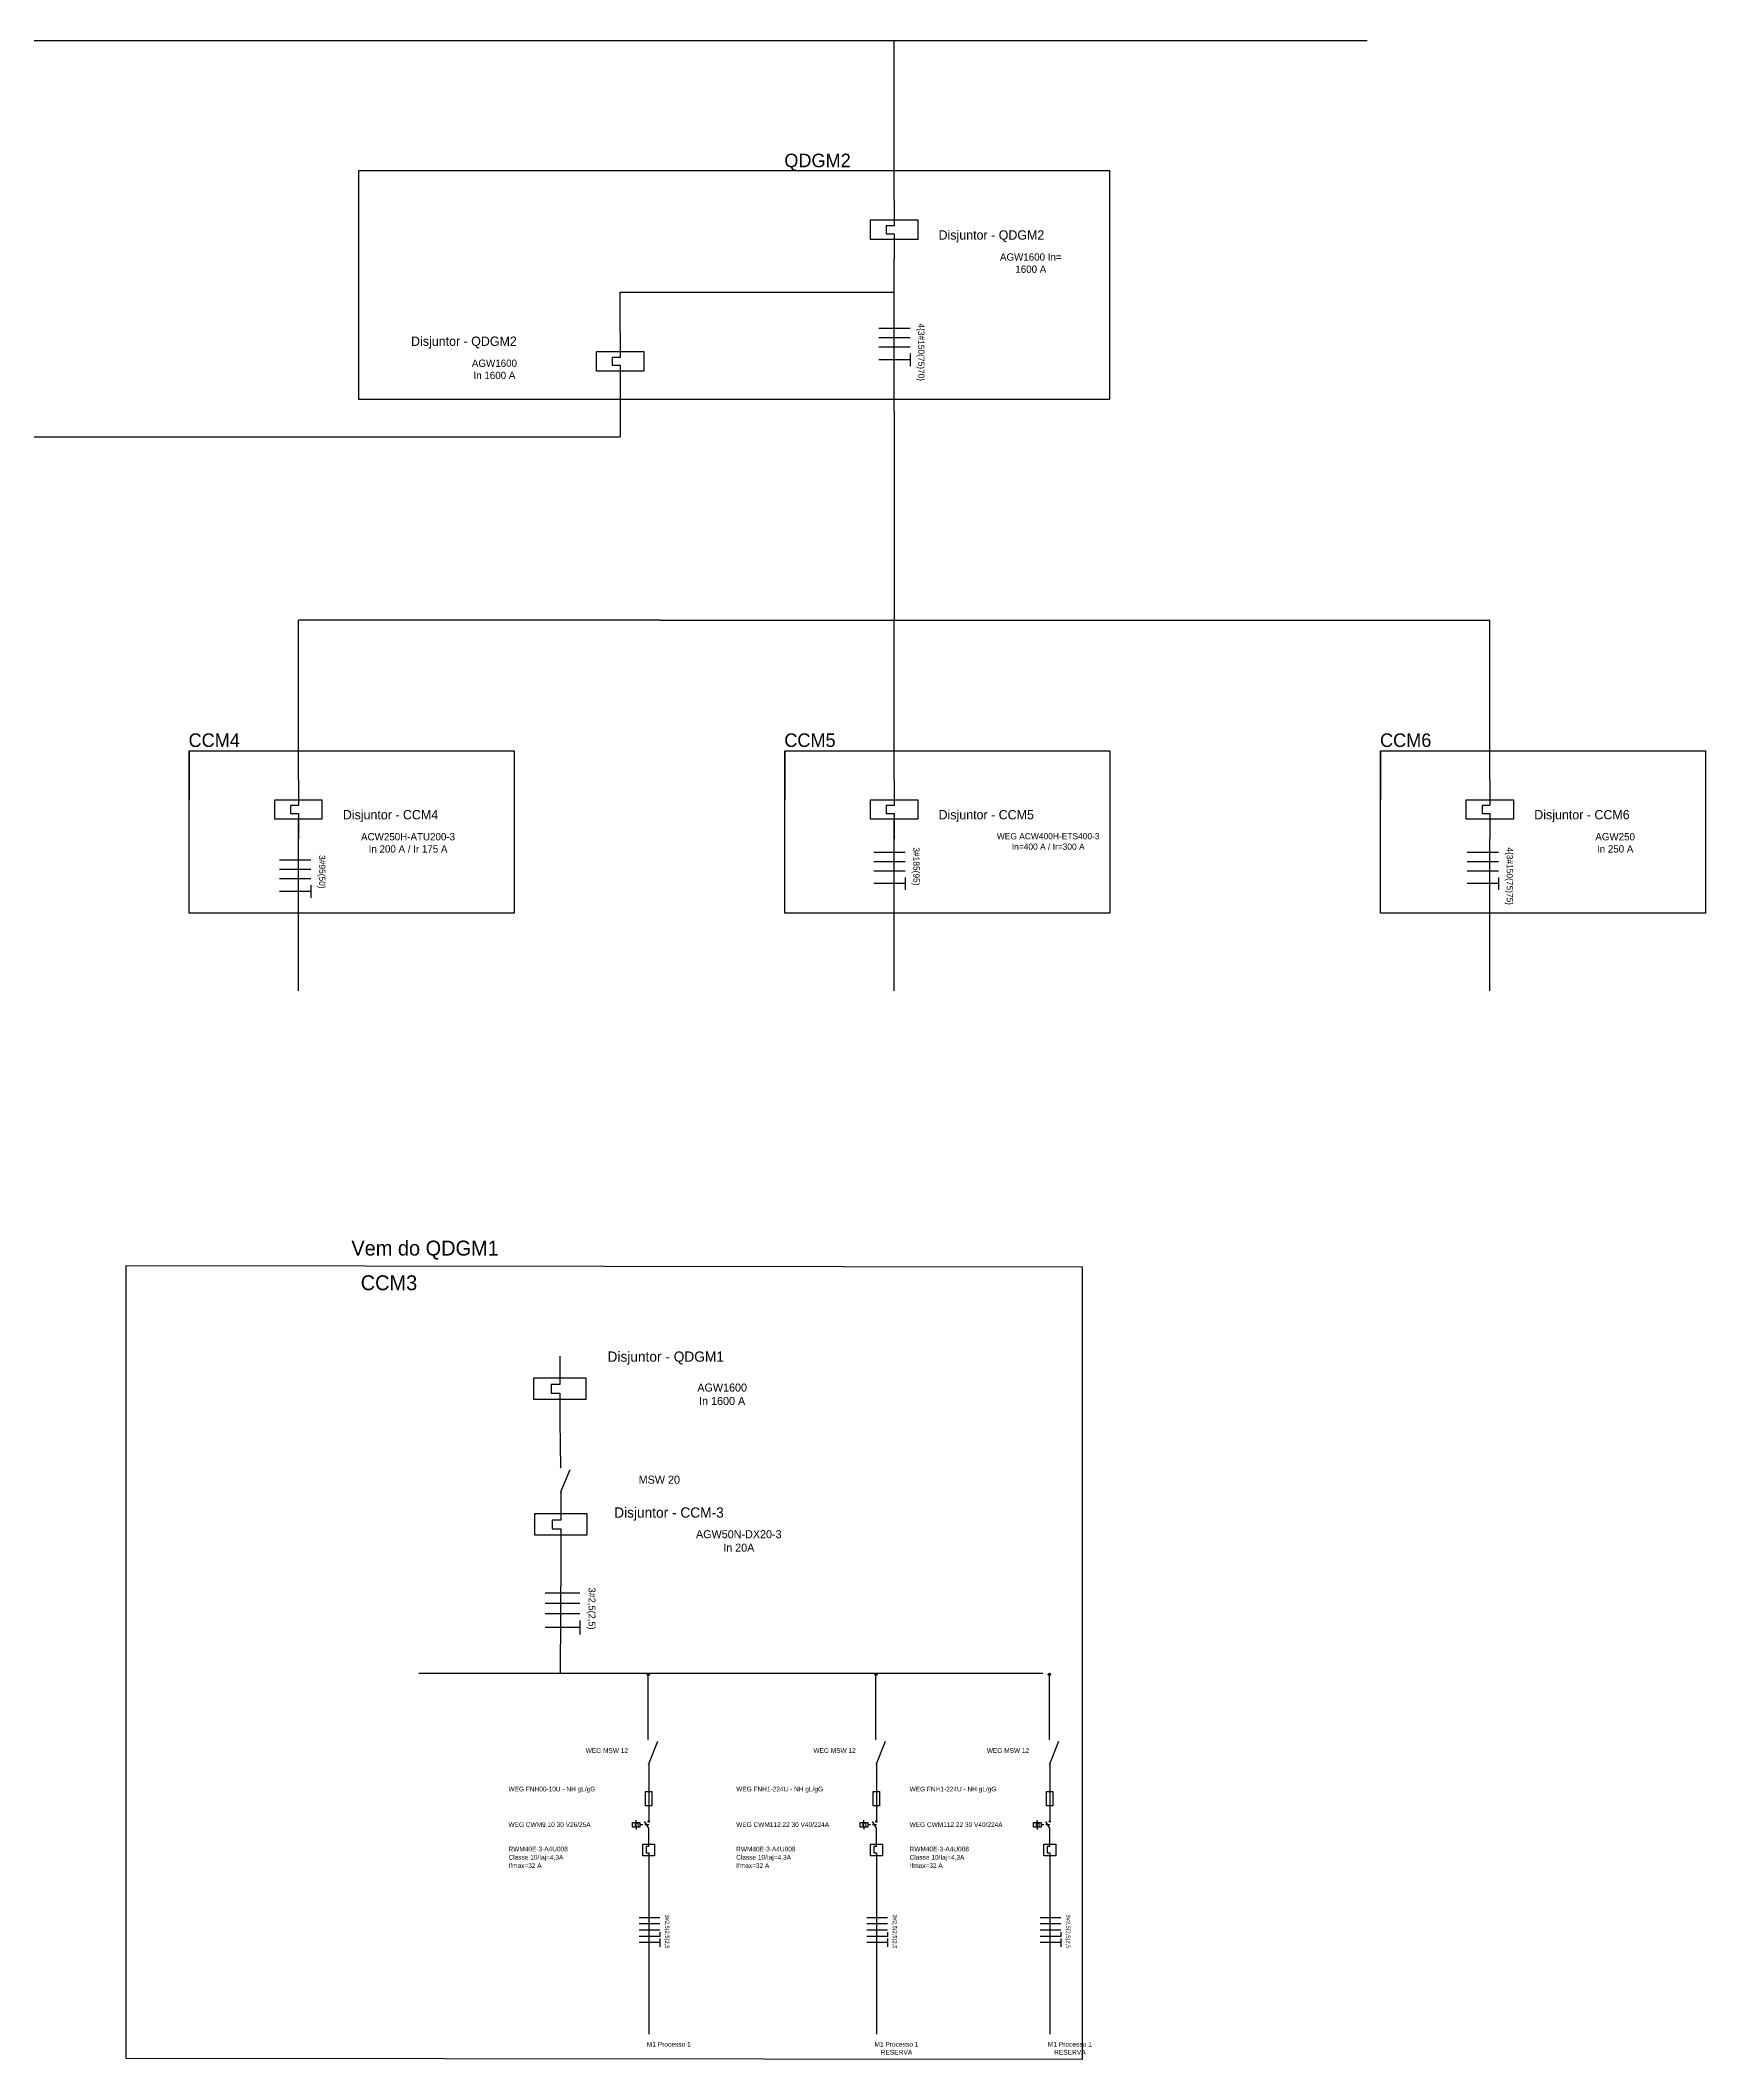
# Model space of a CAD drawing. Extents: x -646 to 641, y -554 to 322.
# Drawn here: x -495.9 to -390, y -83.5 to 45 of the extents above; entities that cross this region are included whole.
import ezdxf

# ---------------------------------------------------------------- set-up
doc = ezdxf.new("R2010")
doc.units = 0
doc.header["$MEASUREMENT"] = 0
doc.linetypes.add('DASHED2', pattern=[0.375, 0.25, -0.125])
doc.layers.add('ELET_TRIFILAR_DESENHO', color=5, linetype='Continuous', plot=False)
for name, color, linetype in [('ELET_TRIFILAR_TEXTO', 4, 'Continuous'), ('ELET_UNIFILAR_TEXTO', 4, 'Continuous'), ('ELET_UNIFILAR_TEXTO2', 6, 'Continuous'), ('ELT_UNIFILAR_DESENHO', 5, 'Continuous')]:
    doc.layers.add(name, color=color, linetype=linetype)
doc.styles.add('ARIAL', font='arial.ttf')
doc.styles.add('ROMANS', font='romans')

msp = doc.modelspace()

# ---------------------------------------------------------------- hatches: boundary and pattern name
at = {"layer": 'ELT_UNIFILAR_DESENHO', "linetype": 'Continuous', "transparency": 33554687}
h = msp.add_hatch(color=256, dxfattribs=at)
h.dxf.hatch_style = 1
h.paths.add_polyline_path([(-462.82, -47.531, 1), (-462.82, -47.391, 1)])
h.paths.add_polyline_path([(-462.817, -45.931, 1), (-462.817, -45.791, 1)])
at = {"layer": 'ELT_UNIFILAR_DESENHO', "ltscale": 50}
for points in [[(-457.164, -59.01, 1), (-457.313, -59.01, 1)], [(-442.675, -59.01, 1), (-442.824, -59.01, 1)], [(-431.64, -59.01, 1), (-431.789, -59.01, 1)]]:
    msp.add_hatch(color=256, dxfattribs=at).paths.add_polyline_path(points)
at = {"layer": 'ELT_UNIFILAR_DESENHO', "linetype": 'Continuous', "transparency": 33554687}
h = msp.add_hatch(color=256, dxfattribs=at)
h.dxf.hatch_style = 1
h.paths.add_polyline_path([(-457.236, -64.826, 1), (-457.236, -64.687, 1)])
h.paths.add_polyline_path([(-457.232, -63.226, 1), (-457.232, -63.086, 1)])
h = msp.add_hatch(color=256, dxfattribs=at)
h.dxf.hatch_style = 1
h.paths.add_polyline_path([(-442.746, -64.826, 1), (-442.746, -64.687, 1)])
h.paths.add_polyline_path([(-442.743, -63.226, 1), (-442.743, -63.086, 1)])
h = msp.add_hatch(color=256, dxfattribs=at)
h.dxf.hatch_style = 1
h.paths.add_polyline_path([(-431.711, -64.826, 1), (-431.711, -64.687, 1)])
h.paths.add_polyline_path([(-431.708, -63.226, 1), (-431.708, -63.086, 1)])

# ---------------------------------------------------------------- linework, layer by layer
at = {"layer": 'ELET_TRIFILAR_DESENHO'}
for p, q in [((-457.21, -64.692), (-457.21, -68.333)), ((-442.72, -64.692), (-442.721, -68.333)), ((-431.685, -64.692), (-431.686, -68.333)), ((-457.21, -79.566), (-457.21, -81.892)), ((-442.72, -79.566), (-442.72, -81.892)), ((-431.685, -79.566), (-431.685, -81.892))]:
    msp.add_line(p, q, dxfattribs=at)
at = {"layer": 'ELET_TRIFILAR_DESENHO', "linetype": 'Continuous'}
for p, q in [((-458.006, -68.441), (-458.006, -68.28)), ((-458.006, -68.726), (-458.006, -68.887)), ((-457.21, -68.794), (-457.468, -68.373)), ((-457.25, -68.333), (-457.169, -68.333)), ((-443.517, -68.441), (-443.517, -68.28)), ((-443.517, -68.726), (-443.517, -68.887)), ((-442.721, -68.794), (-442.979, -68.373)), ((-442.761, -68.333), (-442.68, -68.333)), ((-432.482, -68.441), (-432.482, -68.28)), ((-432.482, -68.726), (-432.482, -68.887)), ((-431.686, -68.794), (-431.944, -68.373)), ((-431.726, -68.333), (-431.645, -68.333)), ((-457.21, -69.967), (-457.371, -69.967)), ((-457.371, -69.967), (-457.371, -70.371)), ((-457.371, -70.371), (-457.21, -70.371)), ((-442.72, -69.967), (-442.882, -69.967)), ((-442.882, -69.967), (-442.882, -70.371)), ((-442.882, -70.371), (-442.72, -70.371)), ((-431.685, -69.967), (-431.847, -69.967)), ((-431.847, -69.967), (-431.847, -70.371)), ((-431.847, -70.371), (-431.685, -70.371))]:
    msp.add_line(p, q, dxfattribs=at)
at = {"layer": 'ELET_TRIFILAR_DESENHO', "linetype": 'DASHED2'}
for p, q in [((-457.21, -68.583), (-457.764, -68.583)), ((-442.721, -68.583), (-443.275, -68.583)), ((-431.686, -68.583), (-432.24, -68.583))]:
    msp.add_line(p, q, dxfattribs=at)
at = {"layer": 'ELET_TRIFILAR_DESENHO', "linetype": 'Continuous'}
for points in [[(-458.249, -68.441), (-457.764, -68.441), (-457.764, -68.726), (-458.249, -68.726)], [(-443.759, -68.441), (-443.275, -68.441), (-443.275, -68.726), (-443.759, -68.726)], [(-432.724, -68.441), (-432.24, -68.441), (-432.24, -68.726), (-432.724, -68.726)]]:
    msp.add_lwpolyline(points, close=True, dxfattribs=at)
for points in [[(-456.832, -70.549), (-457.587, -70.549), (-457.587, -69.806), (-456.832, -69.806)], [(-442.343, -70.549), (-443.098, -70.549), (-443.098, -69.806), (-442.343, -69.806)], [(-431.308, -70.549), (-432.063, -70.549), (-432.063, -69.806), (-431.308, -69.806)]]:
    msp.add_lwpolyline(points, dxfattribs=at)
for centre in [(-457.21, -68.373), (-442.721, -68.373), (-431.686, -68.373)]:
    msp.add_circle(centre, 0.0404, dxfattribs=at)
at = {"layer": 'ELET_UNIFILAR_TEXTO2'}
for p, q in [((-456.504, -74.496), (-457.815, -74.496)), ((-442.015, -74.496), (-443.326, -74.496)), ((-430.979, -74.496), (-432.291, -74.496)), ((-456.504, -74.889), (-457.815, -74.889)), ((-456.504, -75.283), (-457.815, -75.283)), ((-456.504, -75.681), (-457.815, -75.681)), ((-456.504, -75.419), (-456.504, -75.681)), ((-456.504, -75.811), (-456.504, -76.335)), ((-442.015, -74.889), (-443.326, -74.889)), ((-442.015, -75.283), (-443.326, -75.283)), ((-442.015, -75.681), (-443.326, -75.681)), ((-442.015, -75.419), (-442.015, -75.681)), ((-442.015, -75.811), (-442.015, -76.335)), ((-430.979, -74.889), (-432.291, -74.889)), ((-430.979, -75.283), (-432.291, -75.283)), ((-430.979, -75.681), (-432.291, -75.681)), ((-430.979, -75.419), (-430.979, -75.681)), ((-430.979, -75.811), (-430.979, -76.335)), ((-456.504, -76.073), (-457.815, -76.073)), ((-442.015, -76.073), (-443.326, -76.073)), ((-430.979, -76.073), (-432.291, -76.073))]:
    msp.add_line(p, q, dxfattribs=at)
at = {"layer": 'ELT_UNIFILAR_DESENHO', "ltscale": 50}
for p, q in [((-642.646, 44.985), (-411.494, 44.985)), ((-441.592, 34.807), (-441.592, 33.557)), ((-441.592, 33.557), (-441.592, 33.182)), ((-442.092, 33.182), (-442.092, 32.682)), ((-441.592, 33.182), (-442.092, 33.182)), ((-442.092, 32.682), (-441.592, 32.682)), ((-441.592, 32.682), (-441.592, 32.307)), ((-441.592, 32.307), (-441.592, 31.057)), ((-459.029, 26.435), (-459.029, 25.185)), ((-459.529, 24.81), (-459.529, 24.311)), ((-459.029, 24.81), (-459.529, 24.81)), ((-459.029, 25.185), (-459.029, 24.81)), ((-459.529, 24.311), (-459.029, 24.311)), ((-459.029, 24.311), (-459.029, 23.936)), ((-459.029, 23.936), (-459.029, 22.686)), ((-456.482, 8.09), (-423.789, 8.09)), ((-479.501, -2.088), (-479.501, -3.338)), ((-441.592, -2.088), (-441.592, -3.338)), ((-403.682, -2.088), (-403.682, -3.338)), ((-480.001, -3.713), (-480.001, -4.213)), ((-479.501, -3.713), (-480.001, -3.713)), ((-479.501, -3.338), (-479.501, -3.713)), ((-442.092, -3.713), (-442.092, -4.213)), ((-441.592, -3.713), (-442.092, -3.713)), ((-441.592, -3.338), (-441.592, -3.713)), ((-404.182, -3.713), (-404.182, -4.213)), ((-403.682, -3.713), (-404.182, -3.713)), ((-403.682, -3.338), (-403.682, -3.713)), ((-480.001, -4.213), (-479.501, -4.213)), ((-479.501, -4.213), (-479.501, -4.588)), ((-479.501, -4.588), (-479.501, -5.838)), ((-442.092, -4.213), (-441.592, -4.213)), ((-441.592, -4.213), (-441.592, -4.588)), ((-441.592, -4.588), (-441.592, -5.838)), ((-404.182, -4.213), (-403.682, -4.213)), ((-403.682, -4.213), (-403.682, -4.588)), ((-403.682, -4.588), (-403.682, -5.838)), ((-462.865, -38.764), (-462.865, -40.141)), ((-463.415, -40.554), (-463.415, -41.104)), ((-462.865, -40.554), (-463.415, -40.554)), ((-463.415, -41.104), (-462.865, -41.104)), ((-462.865, -40.141), (-462.865, -40.554)), ((-462.865, -41.104), (-462.865, -41.517)), ((-462.865, -41.517), (-462.865, -42.894)), ((-462.794, -47.396), (-462.794, -48.773)), ((-462.794, -48.773), (-462.794, -49.186)), ((-463.345, -49.186), (-463.345, -49.736)), ((-462.794, -49.186), (-463.345, -49.186)), ((-463.345, -49.736), (-462.794, -49.736)), ((-462.794, -49.736), (-462.794, -50.149)), ((-462.794, -50.149), (-462.794, -51.526)), ((-471.843, -58.936), (-432.13, -58.936))]:
    msp.add_line(p, q, dxfattribs=at)
at = {"layer": 'ELT_UNIFILAR_DESENHO'}
for p, q in [((-441.592, 38.419), (-441.592, 44.985)), ((-441.592, 34.807), (-441.592, 38.419)), ((-448.541, 36.675), (-475.676, 36.675)), ((-475.676, 36.675), (-475.676, 22.157)), ((-427.863, 36.675), (-448.541, 36.675)), ((-427.863, 26.336), (-427.863, 36.675)), ((-459.029, 26.435), (-459.029, 28.971)), ((-459.029, 28.971), (-441.592, 28.971)), ((-440.577, 26.652), (-442.571, 26.652)), ((-440.577, 26.053), (-442.571, 26.053)), ((-427.863, 22.157), (-427.863, 26.336)), ((-440.577, 25.455), (-442.571, 25.455)), ((-440.577, 24.66), (-442.571, 24.66)), ((-440.577, 25.059), (-440.577, 24.262)), ((-475.676, 22.157), (-427.863, 22.157)), ((-459.029, 22.686), (-459.029, 20.963)), ((-459.029, 20.963), (-459.029, 19.752)), ((-441.592, 21.383), (-441.592, 8.09)), ((-537.883, 19.752), (-466.322, 19.752)), ((-466.322, 19.752), (-459.029, 19.752)), ((-479.501, 1.524), (-479.501, 8.09)), ((-456.482, 8.09), (-479.501, 8.09)), ((-441.592, 1.524), (-441.592, 8.09)), ((-423.789, 8.09), (-403.682, 8.09)), ((-403.682, 1.524), (-403.682, 8.09)), ((-479.501, -2.088), (-479.501, 1.524)), ((-441.592, -2.088), (-441.592, 1.524)), ((-403.682, -2.088), (-403.682, 1.524)), ((-486.451, -0.22), (-465.773, -0.22)), ((-486.451, -10.559), (-486.451, -0.22)), ((-486.451, -0.22), (-486.451, -3.338)), ((-465.773, -0.22), (-465.773, -10.559)), ((-448.541, -0.22), (-448.541, -3.338)), ((-448.541, -0.22), (-427.863, -0.22)), ((-448.541, -10.559), (-448.541, -0.22)), ((-427.863, -0.22), (-427.863, -10.559)), ((-410.632, -0.22), (-410.632, -3.338)), ((-410.632, -0.22), (-389.954, -0.22)), ((-410.632, -10.559), (-410.632, -0.22)), ((-389.954, -0.22), (-389.954, -10.559)), ((-478.702, -7.185), (-480.696, -7.185)), ((-440.888, -6.691), (-442.882, -6.691)), ((-440.888, -7.289), (-442.882, -7.289)), ((-403.131, -6.691), (-405.125, -6.691)), ((-403.131, -7.289), (-405.125, -7.289)), ((-478.702, -7.783), (-480.696, -7.783)), ((-478.702, -8.381), (-480.696, -8.381)), ((-478.702, -8.777), (-478.702, -9.575)), ((-440.888, -7.888), (-442.882, -7.888)), ((-440.888, -8.682), (-442.882, -8.682)), ((-440.888, -8.284), (-440.888, -9.081)), ((-403.131, -7.888), (-405.125, -7.888)), ((-403.131, -8.682), (-405.125, -8.682)), ((-403.131, -8.284), (-403.131, -9.081)), ((-478.702, -9.176), (-480.696, -9.176)), ((-465.773, -10.559), (-486.451, -10.559)), ((-427.863, -10.559), (-448.541, -10.559)), ((-389.954, -10.559), (-410.632, -10.559)), ((-462.794, -51.526), (-462.841, -58.936)), ((-461.603, -53.832), (-463.799, -53.832)), ((-461.603, -54.491), (-463.799, -54.491)), ((-461.603, -55.149), (-463.799, -55.149)), ((-461.603, -56.025), (-463.799, -56.025)), ((-461.603, -55.586), (-461.603, -56.464)), ((-457.239, -63.159), (-457.239, -59.01)), ((-442.749, -63.159), (-442.749, -59.01)), ((-431.714, -63.159), (-431.714, -59.01)), ((-457.239, -63.159), (-457.239, -60.748)), ((-442.749, -63.159), (-442.749, -60.748)), ((-431.714, -63.159), (-431.714, -60.748)), ((-457.21, -69.967), (-457.21, -68.794)), ((-442.72, -69.967), (-442.721, -68.794)), ((-431.685, -69.967), (-431.686, -68.794)), ((-457.587, -69.806), (-457.21, -69.806)), ((-457.21, -69.806), (-456.832, -69.806)), ((-457.21, -70.371), (-457.21, -79.566)), ((-456.832, -69.806), (-456.832, -70.549)), ((-443.098, -69.806), (-442.72, -69.806)), ((-442.72, -69.806), (-442.343, -69.806)), ((-442.72, -70.371), (-442.72, -79.566)), ((-442.343, -69.806), (-442.343, -70.549)), ((-432.063, -69.806), (-431.685, -69.806)), ((-431.685, -69.806), (-431.308, -69.806)), ((-431.685, -70.371), (-431.685, -79.566)), ((-431.308, -69.806), (-431.308, -70.549))]:
    msp.add_line(p, q, dxfattribs=at)
at = {"layer": 'ELT_UNIFILAR_DESENHO', "linetype": 'ByBlock'}
for p, q in [((-441.592, 21.383), (-441.592, 31.057)), ((-479.501, -15.512), (-479.501, -4.588)), ((-441.592, -15.512), (-441.592, -4.588)), ((-403.682, -15.512), (-403.682, -5.838))]:
    msp.add_line(p, q, dxfattribs=at)
at = {"layer": 'ELT_UNIFILAR_DESENHO', "linetype": 'Continuous'}
for p, q in [((-462.865, -42.894), (-462.819, -45.856)), ((-462.794, -47.396), (-462.216, -45.956)), ((-457.21, -64.692), (-456.631, -63.252)), ((-442.72, -64.692), (-442.142, -63.252)), ((-431.685, -64.692), (-431.107, -63.252))]:
    msp.add_line(p, q, dxfattribs=at)
at = {"layer": 'ELT_UNIFILAR_DESENHO'}
for points in [[(-443.092, 33.557), (-440.092, 33.557), (-440.092, 32.307), (-443.092, 32.307)], [(-443.092, 33.557), (-440.092, 33.557), (-440.092, 32.307), (-443.092, 32.307)], [(-443.092, 33.557), (-440.092, 33.557), (-440.092, 32.307), (-443.092, 32.307)], [(-443.092, 33.557), (-440.092, 33.557), (-440.092, 32.307), (-443.092, 32.307)], [(-460.529, 25.185), (-457.529, 25.185), (-457.529, 23.936), (-460.529, 23.936)], [(-460.529, 25.185), (-457.529, 25.185), (-457.529, 23.936), (-460.529, 23.936)], [(-460.529, 25.185), (-457.529, 25.185), (-457.529, 23.936), (-460.529, 23.936)], [(-460.529, 25.185), (-457.529, 25.185), (-457.529, 23.936), (-460.529, 23.936)], [(-481.001, -3.338), (-478.002, -3.338), (-478.002, -4.588), (-481.001, -4.588)], [(-481.001, -3.338), (-478.002, -3.338), (-478.002, -4.588), (-481.001, -4.588)], [(-481.001, -3.338), (-478.002, -3.338), (-478.002, -4.588), (-481.001, -4.588)], [(-481.001, -3.338), (-478.002, -3.338), (-478.002, -4.588), (-481.001, -4.588)], [(-443.092, -3.338), (-440.092, -3.338), (-440.092, -4.588), (-443.092, -4.588)], [(-443.092, -3.338), (-440.092, -3.338), (-440.092, -4.588), (-443.092, -4.588)], [(-443.092, -3.338), (-440.092, -3.338), (-440.092, -4.588), (-443.092, -4.588)], [(-443.092, -3.338), (-440.092, -3.338), (-440.092, -4.588), (-443.092, -4.588)], [(-405.182, -3.338), (-402.182, -3.338), (-402.182, -4.588), (-405.182, -4.588)], [(-405.182, -3.338), (-402.182, -3.338), (-402.182, -4.588), (-405.182, -4.588)], [(-405.182, -3.338), (-402.182, -3.338), (-402.182, -4.588), (-405.182, -4.588)], [(-405.182, -3.338), (-402.182, -3.338), (-402.182, -4.588), (-405.182, -4.588)], [(-490.453, -32.979), (-429.633, -33.061), (-429.633, -83.522), (-490.453, -83.441)], [(-464.517, -40.141), (-461.213, -40.141), (-461.213, -41.517), (-464.517, -41.517)], [(-464.517, -40.141), (-461.213, -40.141), (-461.213, -41.517), (-464.517, -41.517)], [(-464.517, -40.141), (-461.213, -40.141), (-461.213, -41.517), (-464.517, -41.517)], [(-464.517, -40.141), (-461.213, -40.141), (-461.213, -41.517), (-464.517, -41.517)], [(-464.446, -48.773), (-461.142, -48.773), (-461.142, -50.149), (-464.446, -50.149)], [(-464.446, -48.773), (-461.142, -48.773), (-461.142, -50.149), (-464.446, -50.149)], [(-464.446, -48.773), (-461.142, -48.773), (-461.142, -50.149), (-464.446, -50.149)], [(-464.446, -48.773), (-461.142, -48.773), (-461.142, -50.149), (-464.446, -50.149)], [(-457.007, -67.371), (-457.412, -67.371), (-457.412, -66.456), (-457.007, -66.456)], [(-442.518, -67.371), (-442.923, -67.371), (-442.923, -66.456), (-442.518, -66.456)], [(-431.483, -67.371), (-431.888, -67.371), (-431.888, -66.456), (-431.483, -66.456)]]:
    msp.add_lwpolyline(points, close=True, dxfattribs=at)
at = {"layer": 'ELT_UNIFILAR_DESENHO', "ltscale": 50}
for centre in [(-457.239, -59.01), (-442.749, -59.01), (-431.714, -59.01)]:
    msp.add_circle(centre, 0.0744, dxfattribs=at)

# ---------------------------------------------------------------- texts
at = {"layer": 'ELET_TRIFILAR_TEXTO', "ltscale": 50}
for s, height, p in [('Disjuntor - CCM4 ', 0.59177, (-476.674, -4.59)), ('Disjuntor - QDGM1', 0.65174, (-459.832, -39.107)), ('Disjuntor - CCM-3', 0.65174, (-459.407, -49.03))]:
    msp.add_text(s, height=height, dxfattribs=at).set_placement(p)
at = {"layer": 'ELET_TRIFILAR_TEXTO', "attachment_point": 1}
for s, insert, char_height in [('CCM4', (-486.491, 0.879), 0.8616), ('\\pxsm1,qc;{\\H0.48889x;ACW250H-ATU200-3\\PIn 200 A / Ir 175 A\\H2.04545x;\\C7; }', (-475.514, -5.463), 0.95165), ('\\pxsm1,qc;{\\H0.48889x;AGW1600\\PIn 1600 A \\H2.04545x;\\C7; }', (-454.292, -40.495), 1.0481), ('\\pxsm1,qc;{\\H0.48889x;AGW50N-DX20-3 \\PIn 20A}', (-454.295, -49.829), 1.0481), ('\\pxqc;M1 Processo 1 ', (-457.392, -82.393), 0.30428), ('\\pxqc;M1 Processo 1 \\PRESERVA', (-442.903, -82.393), 0.30428), ('\\pxqc;M1 Processo 1 \\PRESERVA', (-431.868, -82.393), 0.30428)]:
    msp.add_mtext(s, dxfattribs=dict(at, insert=insert, char_height=char_height))
at = {"layer": 'ELET_TRIFILAR_TEXTO', "attachment_point": 1, "rotation": 270}
for s, insert, char_height, width in [('\\A1;3#95(50)', (-477.789, -6.864), 0.39879, 3.11582), ('\\A1;3#2,5(2,5)', (-460.597, -53.478), 0.43921, 3.43162)]:
    msp.add_mtext(s, dxfattribs=dict(at, insert=insert, char_height=char_height, width=width))
at = {"layer": 'ELET_TRIFILAR_TEXTO', "color": 242, "true_color": 0xcd2027, "insert": (-456.534, -46.878), "char_height": 0.51241, "width": 13.9872, "attachment_point": 8, "line_spacing_factor": 0.6, "style": 'ARIAL'}
msp.add_mtext('\\pxqc;{\\Ftxt|c0;\\C256;MSW 20}', dxfattribs=at)
at = {"layer": 'ELET_TRIFILAR_TEXTO', "char_height": 0.3, "attachment_point": 1}
for s, insert, width in [('WEG MSW 12', (-461.219, -63.701), 4.64321), ('WEG MSW 12', (-446.729, -63.701), 4.64321), ('WEG MSW 12', (-435.694, -63.701), 4.64321), ('WEG FNH00-10U - NH gL/gG ', (-466.132, -66.153), 12.48428), ('WEG FNH1-224U - NH gL/gG ', (-451.643, -66.153), 12.48428), ('WEG FNH1-224U - NH gL/gG ', (-440.608, -66.153), 12.48428), ('WEG CWM9.10 30 V26/25A', (-466.132, -68.415), 12.48428), ('WEG CWM112.22 30 V40/224A', (-451.643, -68.415), 12.48428), ('WEG CWM112.22 30 V40/224A', (-440.608, -68.415), 12.48428), ('Classe 10/Iaj=4,3A', (-466.132, -70.496), 12.48428), ('RWM40E-3-A4U008     ', (-466.132, -69.97), 12.48428), ('Classe 10/Iaj=4,3A', (-451.643, -70.496), 12.48428), ('RWM40E-3-A4U008     ', (-451.643, -69.97), 12.48428), ('Classe 10/Iaj=4,3A', (-440.608, -70.496), 12.48428), ('RWM40E-3-A4U008     ', (-440.608, -69.97), 12.48428), ('Ifmax=32 A    ', (-466.132, -71.022), 12.48428), ('Ifmax=32 A    ', (-451.643, -71.022), 12.48428), ('Ifmax=32 A    ', (-440.608, -71.022), 12.48428)]:
    msp.add_mtext(s, dxfattribs=dict(at, insert=insert, width=width))
at = {"layer": 'ELET_TRIFILAR_TEXTO', "linetype": 'Continuous', "char_height": 0.1616, "attachment_point": 1, "style": 'ROMANS'}
for insert in [(-458.105, -68.504), (-443.616, -68.504), (-432.581, -68.504)]:
    msp.add_mtext_dynamic_manual_height_columns('K1', width=0.45782, gutter_width=2.793, heights=[0.385], dxfattribs=dict(at, insert=insert))
at = {"layer": 'ELET_UNIFILAR_TEXTO', "ltscale": 50}
for s, p in [('Disjuntor - QDGM2 ', (-438.764, 32.305)), ('Disjuntor - QDGM2 ', (-472.332, 25.544)), ('Disjuntor - CCM5 ', (-438.764, -4.59)), ('Disjuntor - CCM6 ', (-400.855, -4.59))]:
    msp.add_text(s, height=0.59177, dxfattribs=at).set_placement(p)
at = {"layer": 'ELET_UNIFILAR_TEXTO', "attachment_point": 1}
for s, insert, char_height in [('QDGM2', (-448.581, 37.775), 0.8616), ('\\pxsm1,qc;{\\H0.48889x;AGW1600\\PIn 1600 A\\C7; \\H2.04545x; }', (-468.622, 24.672), 0.95165), ('CCM5', (-448.581, 0.879), 0.8616), ('\\pxsm1,qc;{\\H0.42x;WEG ACW400H-ETS400-3\\PIn=400 A / Ir=300 A\\C7; }', (-435.055, -5.463), 0.95165), ('\\pxsm1,qc;{\\H0.48889x;AGW250  \\PIn 250 A\\H2.04545x;\\C7; }', (-397.145, -5.463), 0.95165), ('Vem do QDGM1', (-476.131, -31.401), 0.94891)]:
    msp.add_mtext(s, dxfattribs=dict(at, insert=insert, char_height=char_height))
for s, insert, char_height, width in [('\\pxsm1,qc;{\\H0.48889x;AGW1600 In= 1600 A \\H2.04545x; }', (-435.055, 31.433), 0.95165, 4.32015), ('CCM6', (-410.672, 0.879), 0.8616, 4.83467), ('CCM3', (-475.536, -33.607), 0.9489, 0.53406)]:
    msp.add_mtext(s, dxfattribs=dict(at, insert=insert, char_height=char_height, width=width))
at = {"layer": 'ELET_UNIFILAR_TEXTO', "width": 3.11582, "attachment_point": 1, "rotation": 270}
for s, insert, char_height in [('\\A1;4\\{3#150(75)70\\}', (-439.664, 26.973), 0.39879), ('3#185(95)', (-439.975, -6.37), 0.3988), ('\\A1;4\\{3#150(75)75\\}', (-402.217, -6.37), 0.39879)]:
    msp.add_mtext(s, dxfattribs=dict(at, insert=insert, char_height=char_height))
at = {"layer": 'ELET_UNIFILAR_TEXTO2', "char_height": 0.26231, "width": 2.40746, "attachment_point": 1, "rotation": 270}
for insert in [(-455.903, -74.285), (-441.414, -74.285), (-430.379, -74.285)]:
    msp.add_mtext('\\A1;3#2,5(2,5)2,5', dxfattribs=dict(at, insert=insert))

doc.saveas('drawing.dxf')
